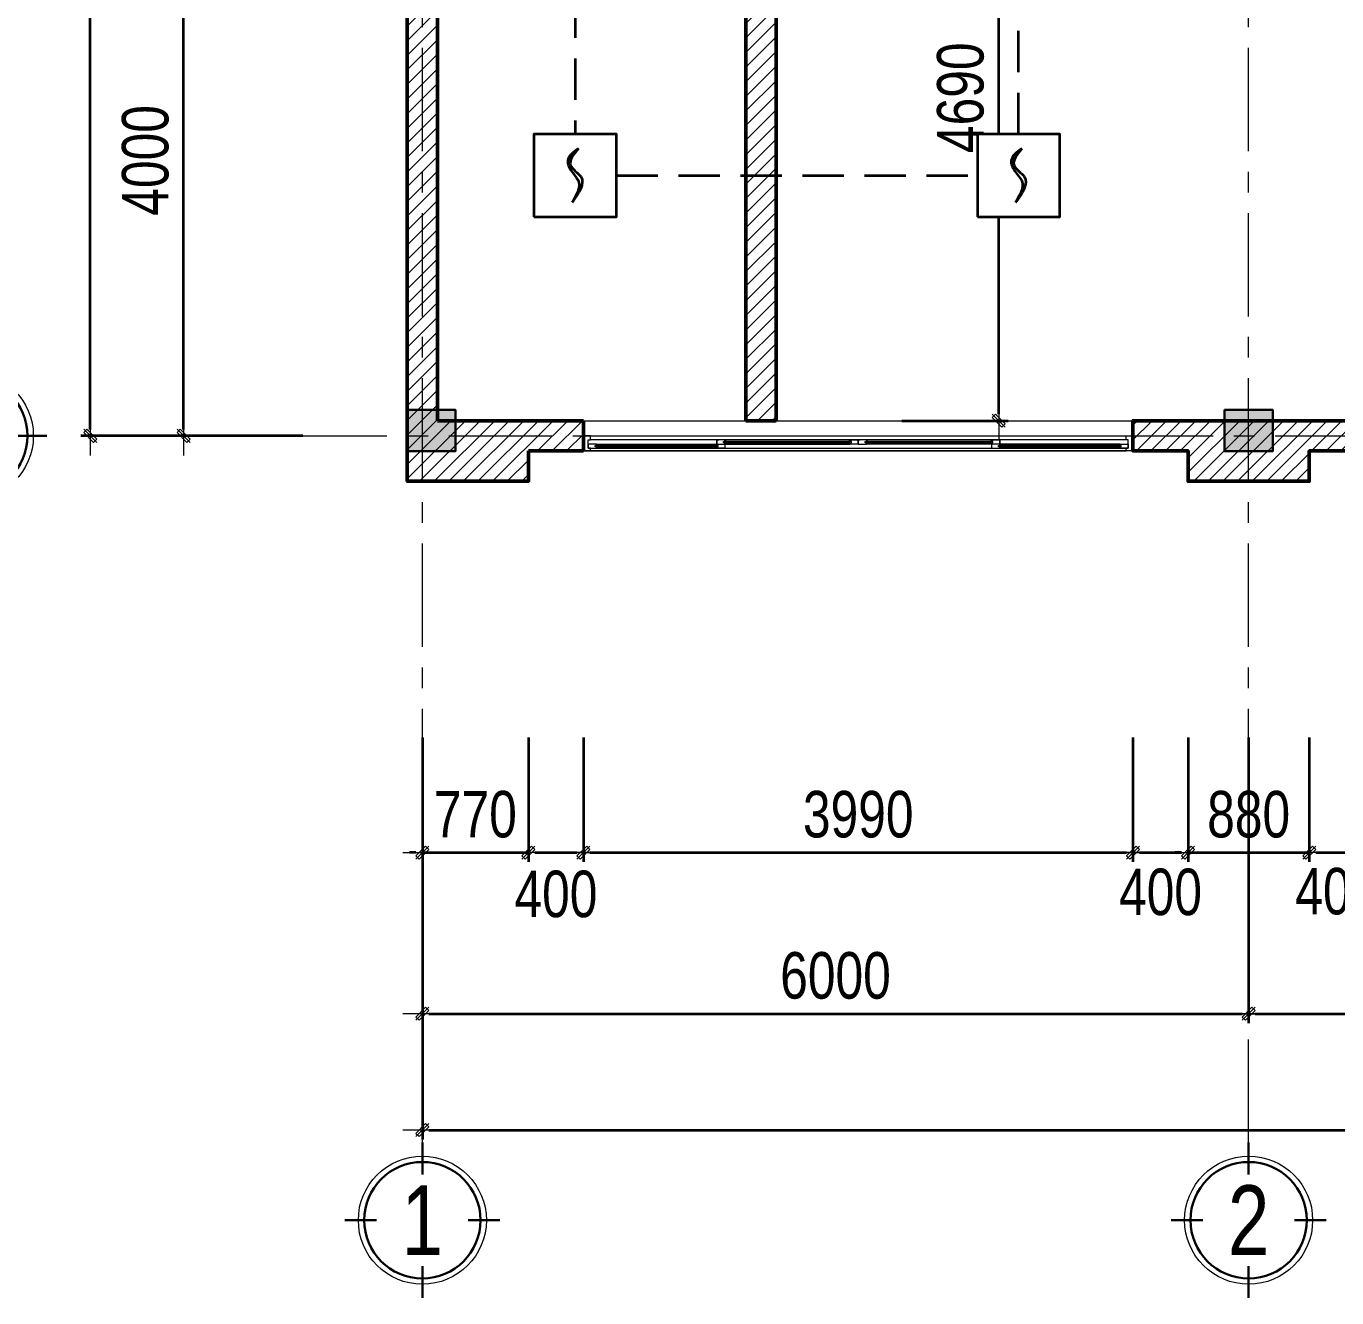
# Model space of a CAD drawing. Header units: millimetres. Extents: x 1109421 to 1726579, y -247837 to 144927.
# Drawn here: x 1458237 to 1467754, y -218979 to -209746 of the extents above; entities that cross this region are included whole.
import ezdxf
from ezdxf.enums import TextEntityAlignment as Align

# ---------------------------------------------------------------- set-up
doc = ezdxf.new("R2010")
doc.units = ezdxf.units.MM
doc.header["$LTSCALE"] = 600
doc.header["$MEASUREMENT"] = 0
doc.set_wipeout_variables(frame=1)
doc.linetypes.add('CENTER', pattern=[2, 1.25, -0.25, 0.25, -0.25])
doc.linetypes.add('DASHED', pattern=[0.75, 0.5, -0.25])
doc.layers.get('0').update_dxf_attribs({"lineweight": 0})
doc.layers.get('Defpoints').update_dxf_attribs({"lineweight": 0})
for name, color, linetype, lineweight in [('0.15_Cua', 144, 'Continuous', 15), ('cat1', 30, 'Continuous', 50), ('cat2', 22, 'Continuous', 30), ('dim', 144, 'Continuous', 13), ('hatch1', 136, 'Continuous', 9), ('LC ISO', 153, 'Continuous', 13), ('PCCC - BAOCHAY - THIETBI', 6, 'Continuous', 35), ('PCCC-BAO CHAY - DAY', 3, 'DASHED', 35), ('PCCC-BAOCHAY-THIETBI', 6, 'Continuous', 35), ('thay1', 63, 'Continuous', 18), ('truc', 76, 'CENTER', 9)]:
    doc.layers.add(name, color=color, linetype=linetype, lineweight=lineweight)
doc.styles.add('EG 1', font='VHAVANB.TTF')
doc.styles.add('HOATBIF', font='hoatbif.shx', dxfattribs={"width": 0.8})
doc.styles.add('Tahoma', font='tahoma.ttf')
doc.dimstyles.new('1-135', dxfattribs={"dimscale": 135, "dimtxt": 2.5, "dimasz": 0.35, "dimexe": 0.5, "dimexo": 0, "dimgap": 0.8, "dimtad": 1, "dimdec": 0, "dimzin": 0, "dimdsep": 46, "dimtxsty": 'HOATBIF', "dimblk1": 'DOT', "dimblk2": 'DOT', "dimsah": 1, "dimcen": -1, "dimdle": 1, "dimclrd": 256, "dimclre": 256, "dimclrt": 4, "dimadec": 3, "dimazin": 2, "dimtfac": 0.333333, "dimtdec": 0, "dimtix": 1, "dimtmove": 2, "dimatfit": 3, "dimldrblk": 'DOT', "dimfxl": 1, "dimtvp": 0.833333, "dimtolj": 1, "dimtzin": 0, "dimarcsym": 0})

# ---------------------------------------------------------------- blocks, each defined once
blk = doc.blocks.new('KyHieu TrucDinhVi')
at = {"color": 7, "lineweight": 30}
for p, q in [((0, 2.364), (0, 4)), ((-2.364, 0), (-4, 0)), ((2.364, 0), (4, 0)), ((0, -2.364), (0, -4))]:
    blk.add_line(p, q, dxfattribs=at)
blk.add_circle((0, 0), 3.3)
blk.add_circle((0, 0), 3, dxfattribs=at)
at = {"ltscale": 20, "style": 'Tahoma'}
blk.add_attdef('AA', text='', height=3, dxfattribs=at).set_placement((0, 0), align=Align.MIDDLE_CENTER)
blk = doc.blocks.new('DOT')
at = {"layer": 'dim'}
for p, q in [((-3, 0), (3, 0)), ((-1, -1), (1, 1))]:
    blk.add_line(p, q, dxfattribs=at)
blk.add_lwpolyline([(0.5, 1), (-1, -0.5), (-0.5, -1), (1, 0.5)], close=True, dxfattribs=at)
blk = doc.blocks.new('*D2241')
at = {"layer": 'Defpoints', "color": 0, "transparency": 16777216}
for p in [(4034.5, 6555.1), (10034.5, 6555.1), (10034.5, 4548.4)]:
    blk.add_point(p, dxfattribs=at)
at = {"layer": 'dim', "lineweight": -2, "transparency": 16777216}
for p, q in [((4034.5, 6555.1), (4034.5, 4480.9)), ((10034.5, 6555.1), (10034.5, 4480.9)), ((4081.7, 4548.4), (9987.2, 4548.4))]:
    blk.add_line(p, q, dxfattribs=at)
at = {"layer": 'dim', "lineweight": -2, "transparency": 16777216, "xscale": 47.25, "yscale": 47.25, "zscale": 47.25, "rotation": 180}
blk.add_blockref('DOT', (4034.5, 4548.4), dxfattribs=at)
at = {"layer": 'dim', "lineweight": -2, "transparency": 16777216, "xscale": 47.25, "yscale": 47.25, "zscale": 47.25}
blk.add_blockref('DOT', (10034.5, 4548.4), dxfattribs=at)
at = {"layer": 'dim', "color": 4, "transparency": 16777216, "insert": (7034.5, 4825.2), "char_height": 337.5, "attachment_point": 5, "style": 'HOATBIF'}
blk.add_mtext('\\A1;6000', dxfattribs=at)
blk = doc.blocks.new('_Dot')
at = {"color": 0, "linetype": 'ByBlock', "lineweight": -2}
blk.add_line((-0.5, 0), (-1, 0), dxfattribs=at)
at = {"color": 0, "linetype": 'ByBlock', "const_width": 0.5}
blk.add_lwpolyline([(-0.25, 0, 1), (0.25, 0, 1)], format="xyb", close=True, dxfattribs=at)
blk = doc.blocks.new('*D2242')
at = {"layer": 'Defpoints', "color": 0, "transparency": 16777216}
for p in [(10034.5, 6555.1), (16034.5, 6555.1), (16034.5, 4548.4)]:
    blk.add_point(p, dxfattribs=at)
at = {"layer": 'dim', "lineweight": -2, "transparency": 16777216}
for p, q in [((10034.5, 6555.1), (10034.5, 4480.9)), ((16034.5, 6555.1), (16034.5, 4480.9)), ((10081.7, 4548.4), (15987.2, 4548.4))]:
    blk.add_line(p, q, dxfattribs=at)
at = {"layer": 'dim', "lineweight": -2, "transparency": 16777216, "xscale": 47.25, "yscale": 47.25, "zscale": 47.25, "rotation": 180}
blk.add_blockref('DOT', (10034.5, 4548.4), dxfattribs=at)
at = {"layer": 'dim', "lineweight": -2, "transparency": 16777216, "xscale": 47.25, "yscale": 47.25, "zscale": 47.25}
blk.add_blockref('DOT', (16034.5, 4548.4), dxfattribs=at)
at = {"layer": 'dim', "color": 4, "transparency": 16777216, "insert": (13034.5, 4825.2), "char_height": 337.5, "attachment_point": 5, "style": 'HOATBIF'}
blk.add_mtext('\\A1;6000', dxfattribs=at)
blk = doc.blocks.new('*D2308')
at = {"layer": 'Defpoints', "color": 0, "transparency": 16777216}
for p in [(4034.5, 6555.1), (4804.5, 6555.1), (4804.5, 5719)]:
    blk.add_point(p, dxfattribs=at)
at = {"layer": 'dim', "lineweight": -2, "transparency": 16777216}
for p, q in [((4034.5, 6555.1), (4034.5, 5651.5)), ((4804.5, 6555.1), (4804.5, 5651.5)), ((3987.2, 5719), (3940, 5719)), ((4034.5, 5719), (4804.5, 5719)), ((4851.7, 5719), (4899, 5719))]:
    blk.add_line(p, q, dxfattribs=at)
at = {"layer": 'dim', "lineweight": -2, "transparency": 16777216, "xscale": 47.25, "yscale": 47.25, "zscale": 47.25}
blk.add_blockref('DOT', (4034.5, 5719), dxfattribs=at)
at = {"layer": 'dim', "lineweight": -2, "transparency": 16777216, "xscale": 47.25, "yscale": 47.25, "zscale": 47.25, "rotation": 180}
blk.add_blockref('DOT', (4804.5, 5719), dxfattribs=at)
at = {"layer": 'dim', "color": 4, "transparency": 16777216, "insert": (4419.5, 5995.7), "char_height": 337.5, "attachment_point": 5, "style": 'HOATBIF'}
blk.add_mtext('\\A1;770', dxfattribs=at)
blk = doc.blocks.new('*D2309')
at = {"layer": 'Defpoints', "color": 0, "transparency": 16777216}
for p in [(4804.5, 6555.1), (5204.5, 6555.1), (5204.5, 5719)]:
    blk.add_point(p, dxfattribs=at)
at = {"layer": 'dim', "lineweight": -2, "transparency": 16777216}
for p, q in [((4804.5, 6555.1), (4804.5, 5651.5)), ((5204.5, 6555.1), (5204.5, 5651.5)), ((4851.7, 5719), (5157.2, 5719))]:
    blk.add_line(p, q, dxfattribs=at)
at = {"layer": 'dim', "lineweight": -2, "transparency": 16777216, "xscale": 47.25, "yscale": 47.25, "zscale": 47.25, "rotation": 180}
blk.add_blockref('DOT', (4804.5, 5719), dxfattribs=at)
at = {"layer": 'dim', "lineweight": -2, "transparency": 16777216, "xscale": 47.25, "yscale": 47.25, "zscale": 47.25}
blk.add_blockref('DOT', (5204.5, 5719), dxfattribs=at)
at = {"layer": 'dim', "color": 4, "transparency": 16777216, "insert": (5004.5, 5416.7), "char_height": 337.5, "attachment_point": 5, "style": 'HOATBIF'}
blk.add_mtext('\\A1;400', dxfattribs=at)
blk = doc.blocks.new('*D2310')
at = {"layer": 'Defpoints', "color": 0, "transparency": 16777216}
for p in [(5204.5, 6555.1), (9194.5, 6555.1), (9194.5, 5719)]:
    blk.add_point(p, dxfattribs=at)
at = {"layer": 'dim', "lineweight": -2, "transparency": 16777216}
for p, q in [((5204.5, 6555.1), (5204.5, 5651.5)), ((9194.5, 6555.1), (9194.5, 5651.5)), ((5251.7, 5719), (9147.2, 5719))]:
    blk.add_line(p, q, dxfattribs=at)
at = {"layer": 'dim', "lineweight": -2, "transparency": 16777216, "xscale": 47.25, "yscale": 47.25, "zscale": 47.25, "rotation": 180}
blk.add_blockref('DOT', (5204.5, 5719), dxfattribs=at)
at = {"layer": 'dim', "lineweight": -2, "transparency": 16777216, "xscale": 47.25, "yscale": 47.25, "zscale": 47.25}
blk.add_blockref('DOT', (9194.5, 5719), dxfattribs=at)
at = {"layer": 'dim', "color": 4, "transparency": 16777216, "insert": (7199.5, 5995.7), "char_height": 337.5, "attachment_point": 5, "style": 'HOATBIF'}
blk.add_mtext('\\A1;3990', dxfattribs=at)
blk = doc.blocks.new('*D2311')
at = {"layer": 'Defpoints', "color": 0, "transparency": 16777216}
for p in [(9194.5, 6555.1), (9594.5, 6555.1), (9594.5, 5719)]:
    blk.add_point(p, dxfattribs=at)
at = {"layer": 'dim', "lineweight": -2, "transparency": 16777216}
for p, q in [((9194.5, 6555.1), (9194.5, 5651.5)), ((9594.5, 6555.1), (9594.5, 5651.5)), ((9241.7, 5719), (9547.2, 5719))]:
    blk.add_line(p, q, dxfattribs=at)
at = {"layer": 'dim', "lineweight": -2, "transparency": 16777216, "xscale": 47.25, "yscale": 47.25, "zscale": 47.25, "rotation": 180}
blk.add_blockref('DOT', (9194.5, 5719), dxfattribs=at)
at = {"layer": 'dim', "lineweight": -2, "transparency": 16777216, "xscale": 47.25, "yscale": 47.25, "zscale": 47.25}
blk.add_blockref('DOT', (9594.5, 5719), dxfattribs=at)
at = {"layer": 'dim', "color": 4, "transparency": 16777216, "insert": (9394.5, 5431.7), "char_height": 337.5, "attachment_point": 5, "style": 'HOATBIF'}
blk.add_mtext('\\A1;400', dxfattribs=at)
blk = doc.blocks.new('*D2312')
at = {"layer": 'Defpoints', "color": 0, "transparency": 16777216}
for p in [(9594.5, 6555.1), (10474.5, 6555.1), (10474.5, 5719)]:
    blk.add_point(p, dxfattribs=at)
at = {"layer": 'dim', "lineweight": -2, "transparency": 16777216}
for p, q in [((9594.5, 6555.1), (9594.5, 5651.5)), ((10474.5, 6555.1), (10474.5, 5651.5)), ((9547.2, 5719), (9500, 5719)), ((9594.5, 5719), (10474.5, 5719)), ((10521.7, 5719), (10569, 5719))]:
    blk.add_line(p, q, dxfattribs=at)
at = {"layer": 'dim', "lineweight": -2, "transparency": 16777216, "xscale": 47.25, "yscale": 47.25, "zscale": 47.25}
blk.add_blockref('DOT', (9594.5, 5719), dxfattribs=at)
at = {"layer": 'dim', "lineweight": -2, "transparency": 16777216, "xscale": 47.25, "yscale": 47.25, "zscale": 47.25, "rotation": 180}
blk.add_blockref('DOT', (10474.5, 5719), dxfattribs=at)
at = {"layer": 'dim', "color": 4, "transparency": 16777216, "insert": (10034.5, 5995.7), "char_height": 337.5, "attachment_point": 5, "style": 'HOATBIF'}
blk.add_mtext('\\A1;880', dxfattribs=at)
blk = doc.blocks.new('*D2313')
at = {"layer": 'Defpoints', "color": 0, "transparency": 16777216}
for p in [(10474.5, 6555.1), (10874.5, 6555.1), (10874.5, 5719)]:
    blk.add_point(p, dxfattribs=at)
at = {"layer": 'dim', "lineweight": -2, "transparency": 16777216}
for p, q in [((10474.5, 6555.1), (10474.5, 5651.5)), ((10874.5, 6555.1), (10874.5, 5651.5)), ((10521.7, 5719), (10827.2, 5719))]:
    blk.add_line(p, q, dxfattribs=at)
at = {"layer": 'dim', "lineweight": -2, "transparency": 16777216, "xscale": 47.25, "yscale": 47.25, "zscale": 47.25, "rotation": 180}
blk.add_blockref('DOT', (10474.5, 5719), dxfattribs=at)
at = {"layer": 'dim', "lineweight": -2, "transparency": 16777216, "xscale": 47.25, "yscale": 47.25, "zscale": 47.25}
blk.add_blockref('DOT', (10874.5, 5719), dxfattribs=at)
at = {"layer": 'dim', "color": 4, "transparency": 16777216, "insert": (10674.5, 5436.9), "char_height": 337.5, "attachment_point": 5, "style": 'HOATBIF'}
blk.add_mtext('\\A1;400', dxfattribs=at)
blk = doc.blocks.new('*D2335')
at = {"layer": 'Defpoints', "color": 0, "transparency": 16777216}
for p in [(4034.5, 6555.1), (45834.5, 6555.1), (45834.5, 3703.9)]:
    blk.add_point(p, dxfattribs=at)
at = {"layer": 'dim', "lineweight": -2, "transparency": 16777216}
for p, q in [((4034.5, 6555.1), (4034.5, 3636.4)), ((45834.5, 6555.1), (45834.5, 3636.4)), ((4081.7, 3703.9), (45787.2, 3703.9))]:
    blk.add_line(p, q, dxfattribs=at)
at = {"layer": 'dim', "lineweight": -2, "transparency": 16777216, "xscale": 47.25, "yscale": 47.25, "zscale": 47.25, "rotation": 180}
blk.add_blockref('DOT', (4034.5, 3703.9), dxfattribs=at)
at = {"layer": 'dim', "lineweight": -2, "transparency": 16777216, "xscale": 47.25, "yscale": 47.25, "zscale": 47.25}
blk.add_blockref('DOT', (45834.5, 3703.9), dxfattribs=at)
at = {"layer": 'dim', "color": 4, "transparency": 16777216, "insert": (26048.9, 3980.7), "char_height": 337.5, "attachment_point": 5, "style": 'HOATBIF'}
blk.add_mtext('\\A1;41800', dxfattribs=at)
blk = doc.blocks.new('*U612')
for p, q in [((50, 0), (3940, 0)), ((95, -20), (967.5, -20)), ((1027.5, -50), (1935, -50)), ((1027.5, -80), (1935, -80)), ((2962.5, -50), (2055, -50)), ((2962.5, -80), (2055, -80)), ((3895, -20), (3022.5, -20)), ((3895, -50), (3022.5, -50)), ((50, -110), (3940, -110))]:
    blk.add_line(p, q)
at = {"color": 8, "lineweight": 5}
for p, q in [((50, -20), (3940, -20)), ((3940, -80), (50, -80)), ((95, -30), (967.5, -30)), ((95, -40), (967.5, -40)), ((95, -50), (967.5, -50)), ((1027.5, -60), (1935, -60)), ((1027.5, -70), (1935, -70)), ((2962.5, -60), (2055, -60)), ((2962.5, -70), (2055, -70)), ((3895, -30), (3022.5, -30)), ((3895, -40), (3022.5, -40))]:
    blk.add_line(p, q, dxfattribs=at)
for points in [[(50, -20), (35, -20), (35, -80), (50, -80), (50, -110), (0, -110), (0, 0), (0, 0), (0, 0), (50, 0), (50, -20), (35, -20)], [(3940, -20), (3955, -20), (3955, -80), (3940, -80), (3940, -110), (3990, -110), (3990, 0), (3990, 0), (3990, 0), (3940, 0), (3940, -20), (3955, -20)], [(95, -40), (95, -50), (35, -50), (35, -20), (95, -20), (95, -30), (85, -30), (85, -40), (95, -40)], [(967.5, -40), (967.5, -50), (1027.5, -50), (1027.5, -20), (967.5, -20), (967.5, -30), (977.5, -30), (977.5, -40), (967.5, -40)], [(1027.5, -70), (1027.5, -80), (967.5, -80), (967.5, -50), (1027.5, -50), (1027.5, -60), (1017.5, -60), (1017.5, -70), (1027.5, -70)], [(967.5, -50), (967.5, -80), (982.5, -80)], [(1935, -70), (1935, -80), (1995, -80), (1995, -50), (1935, -50), (1935, -60), (1945, -60), (1945, -70), (1935, -70)], [(1995, -50), (1995, -80), (1980, -80)], [(1995, -50), (1995, -80), (2010, -80)], [(2055, -70), (2055, -80), (1995, -80), (1995, -50), (2055, -50), (2055, -60), (2045, -60), (2045, -70), (2055, -70)], [(3022.5, -40), (3022.5, -50), (2962.5, -50), (2962.5, -20), (3022.5, -20), (3022.5, -30), (3012.5, -30), (3012.5, -40), (3022.5, -40)], [(2962.5, -70), (2962.5, -80), (3022.5, -80), (3022.5, -50), (2962.5, -50), (2962.5, -60), (2972.5, -60), (2972.5, -70), (2962.5, -70)], [(3022.5, -50), (3022.5, -80), (3007.5, -80)], [(3895, -40), (3895, -50), (3955, -50), (3955, -20), (3895, -20), (3895, -30), (3905, -30), (3905, -40), (3895, -40)]]:
    blk.add_lwpolyline(points)
for centre, start, end in [((94.1, -32), 14.21506, 83.56577), ((94.1, -38), 276.43423, 345.78494), ((968.4, -32), 96.43423, 165.78494), ((968.4, -38), 194.21506, 263.56577), ((1026.6, -62), 14.21506, 83.56577), ((1026.6, -68), 276.43423, 345.78494), ((1935.9, -62), 96.43423, 165.78494), ((1935.9, -68), 194.21506, 263.56577), ((2054.1, -62), 14.21506, 83.56577), ((2054.1, -68), 276.43423, 345.78494), ((2963.4, -62), 96.43423, 165.78494), ((2963.4, -68), 194.21506, 263.56577), ((3021.6, -32), 14.21506, 83.56577), ((3021.6, -38), 276.43423, 345.78494), ((3895.9, -32), 96.43423, 165.78494), ((3895.9, -38), 194.21506, 263.56577)]:
    blk.add_arc(centre, 8.25, start, end, dxfattribs=at)
blk = doc.blocks.new('*D2339')
at = {"layer": 'Defpoints', "color": 0, "transparency": 16777216}
for p in [(2300.6, 12745.4), (3165.6, 12745.4), (3165.6, 8745.4)]:
    blk.add_point(p, dxfattribs=at)
at = {"layer": 'dim', "lineweight": -2, "transparency": 16777216}
for p, q in [((3165.6, 12745.4), (2233.1, 12745.4)), ((2300.6, 8792.6), (2300.6, 12698.1)), ((3165.6, 8745.4), (2233.1, 8745.4))]:
    blk.add_line(p, q, dxfattribs=at)
at = {"layer": 'dim', "lineweight": -2, "transparency": 16777216, "xscale": 47.25, "yscale": 47.25, "zscale": 47.25}
for p, rotation in [((2300.6, 12745.4), 90), ((2300.6, 8745.4), 270)]:
    blk.add_blockref('DOT', p, dxfattribs=dict(at, rotation=rotation))
at = {"layer": 'dim', "color": 4, "transparency": 16777216, "insert": (2023.9, 10745.4), "char_height": 337.5, "attachment_point": 5, "rotation": 90, "style": 'HOATBIF'}
blk.add_mtext('\\A1;4000', dxfattribs=at)
blk = doc.blocks.new('*D2340')
at = {"layer": 'Defpoints', "color": 0, "transparency": 16777216}
for p in [(1622.9, 20745.4), (3165.6, 20745.4), (3165.6, 8745.4)]:
    blk.add_point(p, dxfattribs=at)
at = {"layer": 'dim', "lineweight": -2, "transparency": 16777216}
for p, q in [((3165.6, 20745.4), (1555.4, 20745.4)), ((1622.9, 8792.6), (1622.9, 20698.1)), ((3165.6, 8745.4), (1555.4, 8745.4))]:
    blk.add_line(p, q, dxfattribs=at)
at = {"layer": 'dim', "lineweight": -2, "transparency": 16777216, "xscale": 47.25, "yscale": 47.25, "zscale": 47.25}
for p, rotation in [((1622.9, 20745.4), 90), ((1622.9, 8745.4), 270)]:
    blk.add_blockref('DOT', p, dxfattribs=dict(at, rotation=rotation))
at = {"layer": 'dim', "color": 4, "transparency": 16777216, "insert": (1346.2, 14745.4), "char_height": 337.5, "attachment_point": 5, "rotation": 90, "style": 'HOATBIF'}
blk.add_mtext('\\A1;12000', dxfattribs=at)
blk = doc.blocks.new('*D2300')
at = {"layer": 'Defpoints', "color": 0, "transparency": 16777216}
for p in [(7516.8, 13545.4), (8219.8, 13545.4), (7516.8, 8855.4)]:
    blk.add_point(p, dxfattribs=at)
at = {"layer": 'dim', "lineweight": -2, "transparency": 16777216}
for p, q in [((7516.8, 13545.4), (8287.3, 13545.4)), ((8219.8, 8902.6), (8219.8, 13498.1)), ((7516.8, 8855.4), (8287.3, 8855.4))]:
    blk.add_line(p, q, dxfattribs=at)
at = {"layer": 'dim', "lineweight": -2, "transparency": 16777216, "xscale": 47.25, "yscale": 47.25, "zscale": 47.25}
for p, rotation in [((8219.8, 13545.4), 90), ((8219.8, 8855.4), 270)]:
    blk.add_blockref('DOT', p, dxfattribs=dict(at, rotation=rotation))
at = {"layer": 'dim', "color": 4, "transparency": 16777216, "insert": (7943, 11200.4), "char_height": 337.5, "attachment_point": 5, "rotation": 90, "style": 'HOATBIF'}
blk.add_mtext('\\A1;4690', dxfattribs=at)
blk = doc.blocks.new('COT BT')
at = {"layer": 'cat2', "ltscale": 2}
h = blk.add_hatch(color=256, dxfattribs=at)
h.dxf.hatch_style = 1
h.paths.add_polyline_path([(240, 190), (-110, 190), (-110, -110), (240, -110)])
blk.add_lwpolyline([(-110, 190), (240, 190), (240, -110), (-110, -110)], close=True, dxfattribs=at)
blk = doc.blocks.new('DAU BAO KHOI')
blk.add_wipeout([(-2, 2), (-2, -2), (2, -2), (2, 2)])
at = {"layer": 'PCCC - BAOCHAY - THIETBI'}
blk.add_lwpolyline([(-2, -2), (2, -2), (2, 2), (-2, 2)], close=True, dxfattribs=at)
for points in [[(0.152, 1.305), (-0.357, 0.733), (-0.18, 0.209), (0.162, -0.292), (-0.152, -1.305)], [(0.152, 1.305), (-0.222, 0.489), (0.268, -0.047), (-0.152, -1.305)]]:
    blk.add_spline(points, degree=3, dxfattribs=at)
blk = doc.blocks.new('A$C08333679')
at = {"layer": 'hatch1'}
h = blk.add_hatch(dxfattribs=at)
h.set_pattern_fill('ANSI31', color=256, scale=600)
h.set_pattern_definition([(45, (-2017569.24, 46159.94), (-53.0330086, 53.0330086), [])])
h.paths.add_polyline_path([(45944.5, 20855.4), (3924.5, 20855.4), (3924.5, 15345.4), (4144.5, 15345.4), (4144.5, 20635.4), (6384.5, 20635.4), (6384.5, 14845.4), (6604.5, 14845.4), (6604.5, 20635.4), (15924.5, 20635.4), (15924.5, 15445.4), (16144.5, 15445.4), (16144.5, 15635.4), (19424.5, 15635.4), (19424.5, 15745.4), (16144.5, 15745.4), (16144.5, 20635.4), (20644.5, 20635.4), (20644.5, 15745.4), (20424.5, 15745.4), (20424.5, 15635.4), (21266.3, 15635.4), (21486.3, 15855.4), (20864.5, 15855.4), (20864.5, 20635.4), (23324.5, 20635.4), (23324.5, 15855.4), (22646.3, 15855.4), (22866.3, 15635.4), (25754.5, 15635.4), (25754.5, 15745.4), (23544.5, 15745.4), (23544.5, 20635.4), (28524.5, 20635.4), (28524.5, 15745.4), (28744.5, 15745.4), (28744.5, 20635.4), (31569.5, 20635.4), (31569.5, 17635.4), (30469.5, 17635.4), (30469.5, 16755.4), (30579.5, 16755.4), (30579.5, 17525.4), (32579.5, 17525.4), (32579.5, 16755.4), (32689.5, 16755.4), (32689.5, 17635.4), (31789.5, 17635.4), (31789.5, 20635.4), (34524.5, 20635.4), (34524.5, 15745.4), (32689.5, 15745.4), (32689.5, 15855.4), (32579.5, 15855.4), (32579.5, 15635.4), (35069.5, 15635.4), (35069.5, 15855.4), (34744.5, 15855.4), (34744.5, 20635.4), (37579.5, 20635.4), (37579.5, 15855.4), (37469.5, 15855.4), (37469.5, 15635.4), (37579.5, 15635.4), (37949.5, 15635.4), (37949.5, 15855.4), (37689.5, 15855.4), (37689.5, 20635.4), (40579.5, 20635.4), (40579.5, 15855.4), (40349.5, 15855.4), (40349.5, 15635.4), (41014.5, 15635.4), (41014.5, 15855.4), (40689.5, 15855.4), (40689.5, 20635.4), (45724.5, 20635.4), (45724.5, 15855.4), (43414.5, 15855.4), (43414.5, 15635.4), (43524.5, 15635.4), (43524.5, 14895.4), (43744.5, 14895.4), (43744.5, 15635.4), (45724.5, 15635.4), (45724.5, 8855.4), (44744.5, 8855.4), (44744.5, 8195.4), (45944.5, 8195.4), (45944.5, 8855.4)])
h.paths.add_polyline_path([(44964.5, 8635.4), (45724.5, 8635.4), (45724.5, 8415.4), (44964.5, 8415.4)], flags=16)
h.paths.add_polyline_path([(30579.5, 15855.4), (30469.5, 15855.4), (30469.5, 15745.4), (27054.5, 15745.4), (27054.5, 15635.4), (30579.5, 15635.4)], flags=17)
h.paths.add_polyline_path([(36569.5, 15855.4), (36269.5, 15855.4), (36269.5, 15635.4), (36569.5, 15635.4)], flags=17)
h.paths.add_polyline_path([(39449.5, 15855.4), (39149.5, 15855.4), (39149.5, 15635.4), (39449.5, 15635.4)], flags=17)
h.paths.add_polyline_path([(42514.5, 15855.4), (42214.5, 15855.4), (42214.5, 15635.4), (42514.5, 15635.4)], flags=17)
h.paths.add_polyline_path([(43744.5, 13995.4), (43524.5, 13995.4), (43524.5, 12855.4), (41809.5, 12855.4), (41809.5, 12635.4), (45724.5, 12635.4), (45724.5, 12855.4), (43744.5, 12855.4)], flags=17)
h.paths.add_polyline_path([(41659.5, 8855.4), (40634.5, 8855.4), (40634.5, 12635.4), (40809.5, 12635.4), (40809.5, 12855.4), (40354.5, 12855.4), (40354.5, 12635.4), (40524.5, 12635.4), (40524.5, 8855.4), (40059.5, 8855.4), (40059.5, 8635.4), (40459.5, 8635.4), (40459.5, 8195.4), (41659.5, 8195.4)])
h.paths.add_polyline_path([(40674, 8635.4), (41434, 8635.4), (41434, 8415.4), (40674, 8415.4)], flags=16)
h.paths.add_polyline_path([(37954.5, 12855.4), (37469.5, 12855.4), (37469.5, 12635.4), (37579.5, 12635.4), (37579.5, 8855.4), (37689.5, 8855.4), (37689.5, 12635.4), (37954.5, 12635.4)], flags=17)
h.paths.add_polyline_path([(35069.5, 12855.4), (34359.5, 12855.4), (34359.5, 12635.4), (34579.5, 12635.4), (34579.5, 8855.4), (34689.5, 8855.4), (34689.5, 12635.4), (35069.5, 12635.4)], flags=17)
h.paths.add_polyline_path([(36569.5, 12855.4), (36269.5, 12855.4), (36269.5, 12635.4), (36569.5, 12635.4)], flags=17)
h.paths.add_polyline_path([(39454.5, 12855.4), (39154.5, 12855.4), (39154.5, 12635.4), (39454.5, 12635.4)], flags=17)
h.paths.add_polyline_path([(35474.5, 8855.4), (35074.5, 8855.4), (34194.5, 8855.4), (33794.5, 8855.4), (33794.5, 8635.4), (34194.5, 8635.4), (34194.5, 8415.4), (35074.5, 8415.4), (35074.5, 8635.4), (35474.5, 8635.4)], flags=17)
h.paths.add_polyline_path([(33059.5, 12855.4), (28239.5, 12855.4), (28239.5, 12635.4), (33059.5, 12635.4)], flags=17)
h.paths.add_polyline_path([(26939.5, 12855.4), (26034.5, 12855.4), (26034.5, 8855.4), (26144.5, 8855.4), (26144.5, 12635.4), (26939.5, 12635.4)], flags=17)
h.paths.add_polyline_path([(29074.5, 8635.4), (29474.5, 8635.4), (29474.5, 8855.4), (29074.5, 8855.4), (28194.5, 8855.4), (28194.5, 8635.4), (28194.5, 8415.4), (29074.5, 8415.4)], flags=17)
h.paths.add_polyline_path([(23874.5, 8855.4), (22994.5, 8855.4), (22994.5, 8635.4), (22994.5, 8415.4), (23874.5, 8415.4)], flags=17)
h.paths.add_polyline_path([(21194.5, 8855.4), (20314.5, 8855.4), (19914.5, 8855.4), (19914.5, 8635.4), (20314.5, 8635.4), (20314.5, 8415.4), (21194.5, 8415.4), (21194.5, 8635.4)], flags=17)
h.paths.add_polyline_path([(16474.5, 8635.4), (16874.5, 8635.4), (16874.5, 8855.4), (16474.5, 8855.4), (16144.5, 8855.4), (16144.5, 13045.4), (15924.5, 13045.4), (15924.5, 8855.4), (15594.5, 8855.4), (15194.5, 8855.4), (15194.5, 8635.4), (15594.5, 8635.4), (15594.5, 8415.4), (16474.5, 8415.4)], flags=17)
h.paths.add_polyline_path([(10874.5, 8855.4), (10474.5, 8855.4), (9594.5, 8855.4), (9194.5, 8855.4), (9194.5, 8635.4), (9594.5, 8635.4), (9594.5, 8415.4), (10474.5, 8415.4), (10474.5, 8635.4), (10874.5, 8635.4)], flags=17)
h.paths.add_polyline_path([(5204.5, 8855.4), (4804.5, 8855.4), (4144.5, 8855.4), (4144.5, 13145.4), (3924.5, 13145.4), (3924.5, 8635.4), (3924.5, 8415.4), (4804.5, 8415.4), (4804.5, 8635.4), (5204.5, 8635.4)], flags=17)
h.paths.add_polyline_path([(6604.5, 13545.4), (6384.5, 13545.4), (6384.5, 8855.4), (6604.5, 8855.4)], flags=17)
at = {"layer": 'cat1'}
for p, q in [((6384.5, 8855.4), (6384.5, 13545.4)), ((6604.5, 8855.4), (6604.5, 13545.4)), ((3924.5, 8635.4), (3924.5, 13145.4)), ((4144.5, 8855.4), (4144.5, 13145.4)), ((4804.5, 8855.4), (4144.5, 8855.4)), ((4804.5, 8855.4), (5204.5, 8855.4)), ((5204.5, 8855.4), (5204.5, 8635.4)), ((6384.5, 8855.4), (6604.5, 8855.4)), ((5204.5, 8635.4), (4804.5, 8635.4))]:
    blk.add_line(p, q, dxfattribs=at)
for points in [[(9594.5, 8855.4), (10474.5, 8855.4), (10874.5, 8855.4), (10874.5, 8635.4), (10474.5, 8635.4), (10474.5, 8415.4), (9594.5, 8415.4), (9594.5, 8635.4), (9194.5, 8635.4), (9194.5, 8855.4), (9594.5, 8855.4)], [(3924.5, 8635.4), (3924.5, 8415.4), (4804.5, 8415.4), (4804.5, 8635.4)]]:
    blk.add_lwpolyline(points, dxfattribs=at)
at = {"layer": 'thay1'}
blk.add_lwpolyline([(5204.5, 8855.4), (9194.5, 8855.4), (9194.5, 8635.4), (5204.5, 8635.4)], close=True, dxfattribs=at)
at = {"layer": 'truc'}
for p, q in [((4034.5, 3613.1), (4034.5, 23833.5)), ((10034.5, 3613.1), (10034.5, 23833.5)), ((1827.1, 8745.4), (48797.8, 8745.4))]:
    blk.add_line(p, q, dxfattribs=at)
at = {"layer": '0.15_Cua', "xscale": -1, "rotation": 180}
blk.add_blockref('*U612', (5204.5, 8635.4), dxfattribs=at)
at = {"layer": 'cat1'}
for p in [(4034.5, 8743), (9969.5, 8743)]:
    blk.add_blockref('COT BT', p, dxfattribs=at)
at = {"layer": 'LC ISO'}
ref = blk.add_blockref('KyHieu TrucDinhVi', (745, 8745.4), dxfattribs=dict(at, xscale=140.8352653944289, yscale=140.8352653944289, zscale=140.8352653944289))
ref.add_attrib('AA', 'a', dxfattribs={"layer": '0', "ltscale": 20, "height": 507, "style": 'EG 1', "width": 0.8}).set_placement((745, 8745.4), align=Align.MIDDLE_CENTER)
ref = blk.add_blockref('KyHieu TrucDinhVi', (4034.5, 3049.7), dxfattribs=dict(at, xscale=140.8352653944289, yscale=140.8352653944289, zscale=140.8352653944289))
ref.add_attrib('AA', '1', dxfattribs={"layer": '0', "ltscale": 20, "height": 507, "style": 'EG 1', "width": 0.8}).set_placement((4034.5, 3049.7), align=Align.MIDDLE_CENTER)
ref = blk.add_blockref('KyHieu TrucDinhVi', (10034.5, 3049.7), dxfattribs=dict(at, xscale=140.8352653944289, yscale=140.8352653944289, zscale=140.8352653944289))
ref.add_attrib('AA', '2', dxfattribs={"layer": '0', "ltscale": 20, "height": 507, "style": 'EG 1', "width": 0.8}).set_placement((10034.5, 3049.7), align=Align.MIDDLE_CENTER)
at = {"layer": 'dim'}
for base, p1, p2, picture, middle in [((1622.9, 20745.4), (3165.6, 8745.4), (3165.6, 20745.4), '*D2340', (1346.2, 14745.4)), ((8219.8, 13545.4), (7516.8, 8855.4), (7516.8, 13545.4), '*D2300', (7943, 11200.4)), ((2300.6, 12745.4), (3165.6, 8745.4), (3165.6, 12745.4), '*D2339', (2023.9, 10745.4))]:
    dim = blk.add_linear_dim(base=base, p1=p1, p2=p2, angle=90, dimstyle='1-135', dxfattribs=at)
    dim.commit()
    dim.dimension.update_dxf_attribs({"geometry": picture, "text_midpoint": middle})
for base, p1, p2, picture, middle in [((10034.5, 4548.4), (4034.5, 6555.1), (10034.5, 6555.1), '*D2241', (7034.5, 4825.2)), ((4804.5, 5719), (4034.5, 6555.1), (4804.5, 6555.1), '*D2308', (4419.5, 5995.7)), ((9194.5, 5719), (5204.5, 6555.1), (9194.5, 6555.1), '*D2310', (7199.5, 5995.7)), ((10474.5, 5719), (9594.5, 6555.1), (10474.5, 6555.1), '*D2312', (10034.5, 5995.7)), ((16034.5, 4548.4), (10034.5, 6555.1), (16034.5, 6555.1), '*D2242', (13034.5, 4825.2))]:
    dim = blk.add_linear_dim(base=base, p1=p1, p2=p2, dimstyle='1-135', dxfattribs=at)
    dim.commit()
    dim.dimension.update_dxf_attribs({"geometry": picture, "text_midpoint": middle})
for base, p1, p2, picture, middle in [((45834.5, 3703.9), (4034.5, 6555.1), (45834.5, 6555.1), '*D2335', (26048.9, 3980.7)), ((5204.5, 5719), (4804.5, 6555.1), (5204.5, 6555.1), '*D2309', (5004.5, 5416.7)), ((9594.5, 5719), (9194.5, 6555.1), (9594.5, 6555.1), '*D2311', (9394.5, 5431.7)), ((10874.5, 5719), (10474.5, 6555.1), (10874.5, 6555.1), '*D2313', (10674.5, 5436.9))]:
    dim = blk.add_linear_dim(base=base, p1=p1, p2=p2, dimstyle='1-135', dxfattribs=at)
    dim.commit()
    dim.dimension.update_dxf_attribs({"geometry": picture, "text_midpoint": middle, "dimtype": 160})

msp = doc.modelspace()

# ---------------------------------------------------------------- linework, layer by layer
at = {"layer": 'PCCC-BAO CHAY - DAY'}
for points in [[(1462223.7, -201430.3), (1462223.7, -210530.3)], [(1465443.7, -210530.3), (1465443.7, -204130.3)], [(1462523.7, -210830.3), (1465143.7, -210830.3)]]:
    msp.add_lwpolyline(points, dxfattribs=at)

# ---------------------------------------------------------------- next in the draw order: block references
msp.add_blockref('A$C08333679', (1457079.2, -221465.7), dxfattribs=at)

# ---------------------------------------------------------------- next in the draw order: block references
at = {"layer": 'PCCC-BAOCHAY-THIETBI', "xscale": 150, "yscale": 150, "zscale": 150}
for p in [(1462223.7, -210830.3), (1465443.7, -210830.3)]:
    msp.add_blockref('DAU BAO KHOI', p, dxfattribs=at)

doc.saveas('drawing.dxf')
